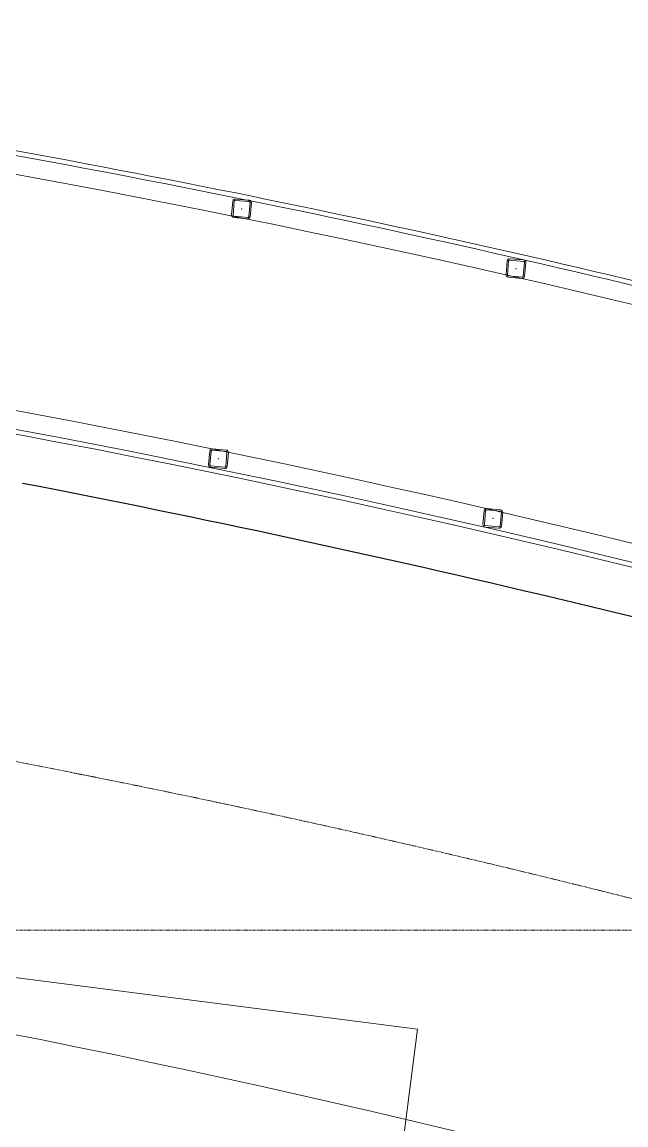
# Model space of a CAD drawing. Extents: x -1439 to 23780, y -1362 to 4476.
# Drawn here: x 4541.5 to 4671.5, y 1943 to 2180.5 of the extents above; entities that cross this region are included whole.
import ezdxf

# ---------------------------------------------------------------- set-up
doc = ezdxf.new("R2010")
doc.units = 0
doc.header["$MEASUREMENT"] = 0
for name, pattern in [('Audi$0$DASHDOT2', [0.5, 0.25, -0.125, 0, -0.125]), ('Audi$0$DOT2', [0.125, 0, -0.125]), ('Audi$0$HIDDEN', [0.375, 0.25, -0.125])]:
    doc.linetypes.add(name, pattern=pattern)
doc.layers.get('0').update_dxf_attribs({"color": 9, "lineweight": 9})
for name, color, linetype, lineweight in [('Audi$0$04', 8, 'Continuous', 9), ('Audi$0$06C', 8, 'Continuous', 9), ('Audi$0$06D', 8, 'Continuous', 9), ('Audi$0$10', 8, 'Continuous', 9), ('Audi$0$11', 8, 'Continuous', 9), ('Audi$0$20', 8, 'Audi$0$DOT2', 9), ('Audi$0$24', 8, 'Audi$0$DASHDOT2', 9), ('E-KABLO', 7, 'Continuous', 30)]:
    doc.layers.add(name, color=color, linetype=linetype, lineweight=lineweight)

# ---------------------------------------------------------------- blocks, each defined once
blk = doc.blocks.new('Audi$0$p-audi_arac')
at = {"layer": 'Audi$0$06D', "lineweight": 0, "flags": 128}
blk.add_lwpolyline([(695.6, 0.8), (-4.4, 0.8), (-4.4, 400.8), (695.6, 400.8)], close=True, dxfattribs=at)
blk = doc.blocks.new('Audi$0$Prf-40x40')
for points in [[(1.5, -2), (-1.5, -2, -0.414214), (-2, -1.5), (-2, 1.5, -0.414214), (-1.5, 2), (1.5, 2, -0.414214), (2, 1.5), (2, -1.5, -0.414214)], [(1.5, -1.7), (-1.5, -1.7, -0.414214), (-1.7, -1.5), (-1.7, 1.5, -0.414214), (-1.5, 1.7), (1.5, 1.7, -0.414214), (1.7, 1.5), (1.7, -1.5, -0.414214)]]:
    blk.add_lwpolyline(points, format="xyb", close=True)
at = {"color": 252}
blk.add_point((0, 0), dxfattribs=at)
blk = doc.blocks.new('Audi$0$P-AKS_AUDI')
at = {"layer": 'Audi$0$24'}
blk.add_lwpolyline([(-3840, -800), (360, -800)], dxfattribs=at)
blk = doc.blocks.new('Audi$0$p-zemin kat')
at = {"layer": 'Audi$0$06D'}
blk.add_lwpolyline([(4762.5, 2096.54, 0.047625), (4292.46, 2180.34), (4288.5, 2130.49, -0.050892), (4780.05, 2039.53, -0.049178)], format="xyb", dxfattribs=at)
at = {"layer": 'Audi$0$11'}
for points in [[(4762.5, 2101.73, 0.022939), (4537.5, 2153.27), (4537.5, 2230), (4537.5, 2230), (4537.5, 2253), (4527.5, 2253), (4527.5, 2240), (4527.5, 2240), (4527.5, 2230), (4527.5, 2230), (4527.5, 2155.06, 0.024009), (4287.87, 2185.72), (4283.12, 2125.91, -0.05155), (4780.05, 2034.32, -0.05155)], [(4762.5, 2100.69, 0.02305), (4536.5, 2152.43), (4536.5, 2230), (4536.5, 2252), (4528.5, 2252), (4528.5, 2240), (4528.5, 2230), (4528.5, 2153.87, 0.024028), (4288.79, 2184.65), (4284.2, 2126.83, -0.051333), (4779.25, 2035.6, -0.051333)]]:
    blk.add_lwpolyline(points, format="xyb", dxfattribs=at)
at = {"layer": 'Audi$0$10', "xscale": -0.9999999999999998, "rotation": 354.7956545094888}
for p in [(4588.72, 2140.27), (4647.8, 2127.41), (4583.76, 2086.49), (4642.84, 2073.63)]:
    blk.add_blockref('Audi$0$Prf-40x40', p, dxfattribs=at)
at = {"layer": 'Audi$0$24'}
blk.add_blockref('Audi$0$P-AKS_AUDI', (4722.5, 2785), dxfattribs=at)

msp = doc.modelspace()

# ---------------------------------------------------------------- linework, layer by layer
at = {"layer": 'Audi$0$06C', "linetype": 'Continuous', "lineweight": 0}
msp.add_arc((4088.57, -323.37), 2330, 72.7227, 85.45844, dxfattribs=at)
at = {"layer": 'Audi$0$20', "linetype": 'Audi$0$HIDDEN'}
msp.add_lwpolyline([(4277.64, 2056.86, -0.053744), (4780.58, 1961.88, -0.051764)], format="xyb", dxfattribs=at)
at = {"layer": 'E-KABLO', "color": 6}
msp.add_arc((4017.69, -626.6), 2757.98, 74.16297, 79.05006, dxfattribs=at)

# ---------------------------------------------------------------- block references
at = {"layer": 'Audi$0$04', "rotation": 172.6899395192608}
msp.add_blockref('Audi$0$p-audi_arac', (4622.37, 1965.03), dxfattribs=at)
at = {"layer": 'Audi$0$10'}
msp.add_blockref('Audi$0$p-zemin kat', (0, 0), dxfattribs=at)

doc.saveas('drawing.dxf')
